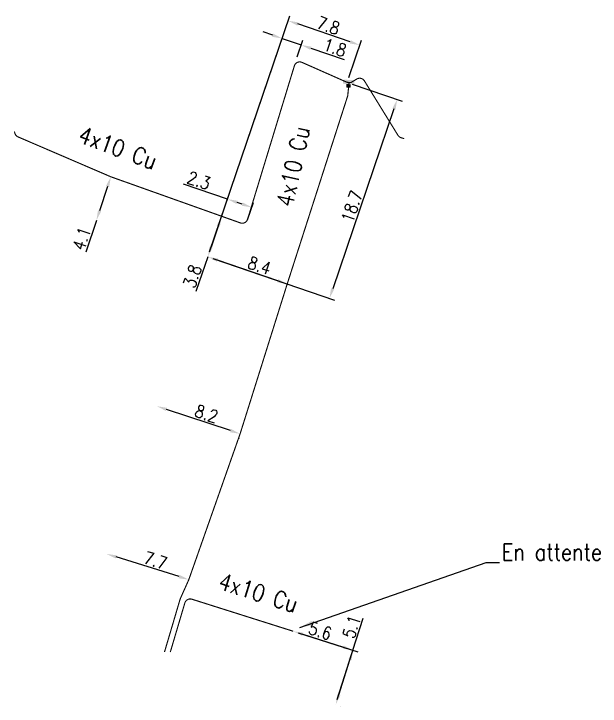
# Model space of a CAD drawing. Header units: millimetres. Extents: x 185116 to 185972, y 126995 to 127892.
# Drawn here: x 185433.7 to 185486.1, y 126995.2 to 127057 of the extents above; entities that cross this region are included whole.
import ezdxf
from ezdxf.enums import TextEntityAlignment as Align

# ---------------------------------------------------------------- set-up
doc = ezdxf.new("R2010")
doc.units = ezdxf.units.MM
doc.header["$PDMODE"] = 34
doc.linetypes.add('E_ST_Cu', pattern=[2000, 1000, 1000])
doc.layers.get('0').update_dxf_attribs({"linetype": 'CONTINUOUS'})
doc.layers.get('Defpoints').update_dxf_attribs({"linetype": 'CONTINUOUS'})
doc.layers.add('E_110', color=1, linetype='CONTINUOUS')
doc.layers.add('E_300', color=7, linetype='CONTINUOUS')
doc.styles.add('M_ROMANS', font='ROMANS.shx', dxfattribs={"width": 0.75})
doc.styles.get("Standard").update_dxf_attribs({"font": 'romans.shx', "width": 0.85})
doc.dimstyles.get("Standard").update_dxf_attribs({"dimtxt": 1.5, "dimasz": 1.2, "dimexe": 0.625, "dimexo": 0.625, "dimgap": 0.25, "dimtad": 1, "dimdec": 1, "dimzin": 0, "dimdsep": 46, "dimtxsty": 'Standard', "dimcen": -0.5, "dimadec": 0, "dimazin": 0, "dimtfac": 1, "dimtdec": 1, "dimtmove": 0, "dimatfit": 3, "dimfxl": 0, "dimtolj": 1, "dimtzin": 0, "dimarcsym": 0})

# ---------------------------------------------------------------- blocks, each defined once
blk = doc.blocks.new('*D21')
at = {"layer": 'Defpoints', "color": 0, "linetype": 'Continuous', "transparency": 16777216}
for p in [(185442.329, 127042.458), (185441.045, 127038.564), (185441.045, 127038.564)]:
    blk.add_point(p, dxfattribs=at)
at = {"layer": 'E_110', "color": 0, "linetype": 'Continuous', "lineweight": -2, "transparency": 16777216}
for p, q in [((185442.047, 127041.603), (185441.327, 127039.419)), ((185441.045, 127038.564), (185440.104, 127035.71))]:
    blk.add_line(p, q, dxfattribs=at)
at = {"layer": 'E_110', "color": 0, "linetype": 'Continuous', "transparency": 16777216}
for points in [[(185441.905, 127041.65), (185442.189, 127041.556), (185442.329, 127042.458)], [(185441.184, 127039.466), (185441.469, 127039.372), (185441.045, 127038.564)]]:
    blk.add_solid(points, dxfattribs=at)
at = {"layer": 'E_110', "color": 0, "linetype": 'Continuous', "transparency": 16777216, "insert": (185439.721, 127036.944), "char_height": 1.125, "attachment_point": 5, "rotation": 71.75228}
blk.add_mtext('\\A1;4.1', dxfattribs=at)
blk = doc.blocks.new('*D22')
at = {"layer": 'Defpoints', "color": 0, "linetype": 'Continuous', "transparency": 16777216}
for p in [(185452.228, 127038.902), (185451.002, 127035.305), (185451.002, 127035.305)]:
    blk.add_point(p, dxfattribs=at)
at = {"layer": 'E_110', "color": 0, "linetype": 'Continuous', "lineweight": -2, "transparency": 16777216}
for p, q in [((185451.938, 127038.05), (185451.292, 127036.157)), ((185451.002, 127035.305), (185449.944, 127032.202))]:
    blk.add_line(p, q, dxfattribs=at)
at = {"layer": 'E_110', "color": 0, "linetype": 'Continuous', "transparency": 16777216}
for points in [[(185451.796, 127038.098), (185452.08, 127038.001), (185452.228, 127038.902)], [(185451.15, 127036.205), (185451.434, 127036.108), (185451.002, 127035.305)]]:
    blk.add_solid(points, dxfattribs=at)
at = {"layer": 'E_110', "color": 0, "linetype": 'Continuous', "transparency": 16777216, "insert": (185449.618, 127033.569), "char_height": 1.125, "attachment_point": 5, "rotation": 71.17564}
blk.add_mtext('\\A1;3.8', dxfattribs=at)
blk = doc.blocks.new('*D23')
at = {"layer": 'Defpoints', "color": 0, "linetype": 'Continuous', "transparency": 16777216}
for p in [(185458.192, 127056.397), (185463.46, 127050.891), (185451.002, 127035.305)]:
    blk.add_point(p, dxfattribs=at)
at = {"layer": 'E_110', "color": 0, "linetype": 'Continuous', "lineweight": -2, "transparency": 16777216}
for p, q in [((185451.153, 127035.749), (185458.344, 127056.841)), ((185463.742, 127054.506), (185459.044, 127056.107)), ((185463.612, 127051.335), (185464.745, 127054.659))]:
    blk.add_line(p, q, dxfattribs=at)
at = {"layer": 'E_110', "color": 0, "linetype": 'Continuous', "transparency": 16777216}
for points in [[(185459.093, 127056.249), (185458.996, 127055.965), (185458.192, 127056.397)], [(185463.79, 127054.648), (185463.693, 127054.364), (185464.594, 127054.215)]]:
    blk.add_solid(points, dxfattribs=at)
at = {"layer": 'E_110', "color": 0, "linetype": 'Continuous', "transparency": 16777216, "insert": (185461.773, 127055.969), "char_height": 1.125, "attachment_point": 5, "rotation": 341.17564}
blk.add_mtext('\\A1;7.8', dxfattribs=at)
blk = doc.blocks.new('*D24')
at = {"layer": 'Defpoints', "color": 0, "linetype": 'Continuous', "transparency": 16777216}
for p in [(185463.46, 127050.891), (185451.002, 127035.305), (185461.874, 127031.599)]:
    blk.add_point(p, dxfattribs=at)
at = {"layer": 'E_110', "color": 0, "linetype": 'Continuous', "lineweight": -2, "transparency": 16777216}
for p, q in [((185463.904, 127050.74), (185468.375, 127049.215)), ((185467.641, 127048.515), (185462.165, 127032.45)), ((185451.446, 127035.154), (185462.318, 127031.447))]:
    blk.add_line(p, q, dxfattribs=at)
at = {"layer": 'E_110', "color": 0, "linetype": 'Continuous', "transparency": 16777216}
for points in [[(185467.499, 127048.563), (185467.783, 127048.466), (185467.932, 127049.367)], [(185462.023, 127032.499), (185462.307, 127032.402), (185461.874, 127031.599)]]:
    blk.add_solid(points, dxfattribs=at)
at = {"layer": 'E_110', "color": 0, "linetype": 'Continuous', "transparency": 16777216, "insert": (185463.885, 127039.821), "char_height": 1.125, "attachment_point": 5, "rotation": 71.17564}
blk.add_mtext('\\A1;18.7', dxfattribs=at)
blk = doc.blocks.new('*D25')
at = {"layer": 'Defpoints', "color": 0, "linetype": 'Continuous', "transparency": 16777216}
for p in [(185457.652, 127054.812), (185458.842, 127052.724), (185451.002, 127035.305)]:
    blk.add_point(p, dxfattribs=at)
at = {"layer": 'E_110', "color": 0, "linetype": 'Continuous', "lineweight": -2, "transparency": 16777216}
for p, q in [((185451.153, 127035.749), (185457.803, 127055.255)), ((185456.8, 127055.102), (185455.948, 127055.393)), ((185457.652, 127054.812), (185459.356, 127054.231)), ((185458.993, 127053.168), (185459.507, 127054.675)), ((185460.207, 127053.941), (185463.181, 127052.927))]:
    blk.add_line(p, q, dxfattribs=at)
at = {"layer": 'E_110', "color": 0, "linetype": 'Continuous', "transparency": 16777216}
for points in [[(185456.848, 127055.244), (185456.752, 127054.96), (185457.652, 127054.812)], [(185460.256, 127054.082), (185460.159, 127053.799), (185459.356, 127054.231)]]:
    blk.add_solid(points, dxfattribs=at)
at = {"layer": 'E_110', "color": 0, "linetype": 'Continuous', "transparency": 16777216, "insert": (185462.362, 127053.998), "char_height": 1.125, "attachment_point": 5, "rotation": 341.17564}
blk.add_mtext('\\A1;1.8', dxfattribs=at)
blk = doc.blocks.new('*D26')
at = {"layer": 'Defpoints', "color": 0, "linetype": 'Continuous', "transparency": 16777216}
for p in [(185452.76, 127040.462), (185454.405, 127038.16), (185451.002, 127035.305)]:
    blk.add_point(p, dxfattribs=at)
at = {"layer": 'E_110', "color": 0, "linetype": 'Continuous', "lineweight": -2, "transparency": 16777216}
for p, q in [((185452.76, 127040.462), (185448.835, 127041.801)), ((185451.153, 127035.749), (185452.911, 127040.906)), ((185454.085, 127040.011), (185453.612, 127040.172)), ((185454.556, 127038.603), (185455.088, 127040.164))]:
    blk.add_line(p, q, dxfattribs=at)
at = {"layer": 'E_110', "color": 0, "linetype": 'Continuous', "transparency": 16777216}
for points in [[(185453.66, 127040.314), (185453.564, 127040.03), (185452.76, 127040.462)], [(185454.134, 127040.153), (185454.037, 127039.869), (185454.937, 127039.72)]]:
    blk.add_solid(points, dxfattribs=at)
at = {"layer": 'E_110', "color": 0, "linetype": 'Continuous', "transparency": 16777216, "insert": (185450.202, 127042.127), "char_height": 1.125, "attachment_point": 5, "rotation": 341.17564}
blk.add_mtext('\\A1;2.3', dxfattribs=at)
blk = doc.blocks.new('*D27')
at = {"layer": 'Defpoints', "color": 0, "linetype": 'Continuous', "transparency": 16777216}
for p in [(185451.002, 127035.305), (185451.002, 127035.305), (185458.101, 127032.885)]:
    blk.add_point(p, dxfattribs=at)
at = {"layer": 'E_110', "color": 0, "linetype": 'Continuous', "lineweight": -2, "transparency": 16777216}
blk.add_line((185457.249, 127033.175), (185451.854, 127035.015), dxfattribs=at)
at = {"layer": 'E_110', "color": 0, "linetype": 'Continuous', "transparency": 16777216}
for points in [[(185451.902, 127035.157), (185451.805, 127034.873), (185451.002, 127035.305)], [(185457.297, 127033.317), (185457.201, 127033.033), (185458.101, 127032.885)]]:
    blk.add_solid(points, dxfattribs=at)
at = {"layer": 'E_110', "color": 0, "linetype": 'Continuous', "transparency": 16777216, "insert": (185455.621, 127034.523), "char_height": 1.125, "attachment_point": 5, "rotation": 341.17564}
blk.add_mtext('\\A1;8.4', dxfattribs=at)
blk = doc.blocks.new('*D28')
at = {"layer": 'Defpoints', "color": 0, "linetype": 'Continuous', "transparency": 16777216}
for p in [(185446.453, 127021.961), (185446.453, 127021.961), (185453.909, 127019.554)]:
    blk.add_point(p, dxfattribs=at)
at = {"layer": 'E_110', "color": 0, "linetype": 'Continuous', "lineweight": -2, "transparency": 16777216}
for p, q in [((185453.036, 127019.78), (185447.307, 127021.678)), ((185453.762, 127019.109), (185453.743, 127019.052))]:
    blk.add_line(p, q, dxfattribs=at)
at = {"layer": 'E_110', "color": 0, "linetype": 'Continuous', "transparency": 16777216}
for points in [[(185447.354, 127021.82), (185447.26, 127021.536), (185446.453, 127021.961)], [(185453.083, 127019.922), (185452.989, 127019.637), (185453.89, 127019.497)]]:
    blk.add_solid(points, dxfattribs=at)
at = {"layer": 'E_110', "color": 0, "linetype": 'Continuous', "transparency": 16777216, "insert": (185450.879, 127021.284), "char_height": 1.125, "attachment_point": 5, "rotation": 341.66661}
blk.add_mtext('\\A1;8.2', dxfattribs=at)
blk = doc.blocks.new('*D29')
at = {"layer": 'Defpoints', "color": 0, "linetype": 'Continuous', "transparency": 16777216}
for p in [(185441.954, 127008.765), (185441.954, 127008.765), (185449.302, 127006.466)]:
    blk.add_point(p, dxfattribs=at)
at = {"layer": 'E_110', "color": 0, "linetype": 'Continuous', "lineweight": -2, "transparency": 16777216}
blk.add_line((185448.443, 127006.735), (185442.812, 127008.497), dxfattribs=at)
at = {"layer": 'E_110', "color": 0, "linetype": 'Continuous', "transparency": 16777216}
for points in [[(185442.857, 127008.64), (185442.768, 127008.354), (185441.954, 127008.765)], [(185448.488, 127006.878), (185448.398, 127006.592), (185449.302, 127006.466)]]:
    blk.add_solid(points, dxfattribs=at)
at = {"layer": 'E_110', "color": 0, "linetype": 'Continuous', "transparency": 16777216, "insert": (185446.315, 127008.186), "char_height": 1.125, "attachment_point": 5, "rotation": 342.62419}
blk.add_mtext('\\A1;7.7', dxfattribs=at)
blk = doc.blocks.new('E_300_01')
at = {"color": 0, "linetype": 'Continuous'}
for points in [[(-0.375, 1.375), (0.375, 1.375), (-0.375, 0.75), (0.375, 0.75)], [(-1, 0.75), (-1, 0), (1, 0.75), (1, 0)]]:
    blk.add_solid(points, dxfattribs=at)
at = {"color": 0, "linetype": 'Continuous', "style": 'M_ROMANS', "width": 0.75, "flags": 3}
for tag, p in [('DEF_LEG', (0, -4.25)), ('DEF_COUP', (0, -6.75)), ('DEF_TYPE', (0, -9.25))]:
    blk.add_attdef(tag, text='', height=1.2, dxfattribs=at).set_placement(p, align=Align.MIDDLE)
blk = doc.blocks.new('*D30')
at = {"layer": 'Defpoints', "color": 0, "linetype": 'Continuous', "transparency": 16777216}
for p in [(185458.636, 127001.858), (185462.439, 126995.308), (185462.439, 126995.308)]:
    blk.add_point(p, dxfattribs=at)
at = {"layer": 'E_110', "color": 0, "linetype": 'Continuous', "lineweight": -2, "transparency": 16777216}
for p, q in [((185463.976, 127000.171), (185464.881, 127003.037)), ((185459.083, 127001.717), (185464.423, 127000.03)), ((185462.71, 126996.166), (185463.705, 126999.313)), ((185462.886, 126995.167), (185462.886, 126995.167))]:
    blk.add_line(p, q, dxfattribs=at)
at = {"layer": 'E_110', "color": 0, "linetype": 'Continuous', "transparency": 16777216}
for points in [[(185463.562, 126999.358), (185463.848, 126999.268), (185463.976, 127000.171)], [(185462.567, 126996.211), (185462.853, 126996.121), (185462.439, 126995.308)]]:
    blk.add_solid(points, dxfattribs=at)
at = {"layer": 'E_110', "color": 0, "linetype": 'Continuous', "transparency": 16777216, "insert": (185463.849, 127002.259), "char_height": 1.125, "attachment_point": 5, "rotation": 72.46245}
blk.add_mtext('\\A1;5.1', dxfattribs=at)
blk = doc.blocks.new('*D31')
at = {"layer": 'Defpoints', "color": 0, "linetype": 'Continuous', "transparency": 16777216}
for p in [(185458.636, 127001.858), (185463.976, 127000.171), (185462.439, 126995.308)]:
    blk.add_point(p, dxfattribs=at)
at = {"layer": 'E_110', "color": 0, "linetype": 'Continuous', "lineweight": -2, "transparency": 16777216}
for p, q in [((185459.494, 127001.587), (185463.118, 127000.442)), ((185462.58, 126995.755), (185464.117, 127000.618))]:
    blk.add_line(p, q, dxfattribs=at)
at = {"layer": 'E_110', "color": 0, "linetype": 'Continuous', "transparency": 16777216}
for points in [[(185459.539, 127001.73), (185459.449, 127001.444), (185458.636, 127001.858)], [(185463.163, 127000.585), (185463.072, 127000.299), (185463.976, 127000.171)]]:
    blk.add_solid(points, dxfattribs=at)
at = {"layer": 'E_110', "color": 0, "linetype": 'Continuous', "transparency": 16777216, "insert": (185461.044, 127001.884), "char_height": 1.125, "attachment_point": 5, "rotation": 342.46245}
blk.add_mtext('\\A1;5.6', dxfattribs=at)

msp = doc.modelspace()

# ---------------------------------------------------------------- linework, layer by layer
at = {"layer": 'E_110', "linetype": 'E_ST_Cu', "const_width": 0.1, "flags": 128}
for points in [[(185433.711, 127046.502), (185433.752, 127046.349, 0.229704), (185434.037, 127046.019), (185442.329, 127042.458), (185453.912, 127038.335, 0.427702), (185454.558, 127038.66), (185458.739, 127052.365, -0.449792), (185459.419, 127052.677), (185463.46, 127050.891), (185463.809, 127050.883), (185464.152, 127051.087), (185464.322, 127051.189, -0.409734), (185465.004, 127051.022), (185468.003, 127046.161, 0.183123), (185468.284, 127045.945), (185468.554, 127045.864)], [(185447.128, 127000), (185448.52, 127004.702, -0.033054), (185448.542, 127004.764), (185449.302, 127006.466), (185453.89, 127019.497), (185458.101, 127032.885), (185463.507, 127049.681), (185463.635, 127050.887)], [(185458.636, 127001.858), (185449.578, 127004.721, 0.419621), (185448.948, 127004.386), (185447.65, 127000)]]:
    msp.add_lwpolyline(points, format="xyb", dxfattribs=at)

# ---------------------------------------------------------------- block references
at = {"layer": 'E_300', "xscale": 0.5, "yscale": 0.5, "zscale": 0.5, "rotation": 176.399223448334}
msp.add_blockref('E_300_01', (185463.612, 127051.109), dxfattribs=at)

# ---------------------------------------------------------------- texts
at = {"layer": 'E_110', "linetype": 'Continuous', "width": 0.85}
for rotation, p in [(339.6315, (185442.972, 127045.037)), (77.56442, (185458.626, 127043.376)), (342.42997, (185455.526, 127005.3))]:
    msp.add_text('4x10 Cu', height=1.5, rotation=rotation, dxfattribs=at).set_placement(p, align=Align.MIDDLE)
at = {"layer": 'E_110', "linetype": 'Continuous', "insert": (185477.28, 127008.927), "char_height": 1.5, "attachment_point": 4}
msp.add_mtext('\\A1;En attente', dxfattribs=at)

# ---------------------------------------------------------------- dimensions: what is measured, and where the dimension line sits
at = {"layer": 'E_110', "linetype": 'Continuous'}
for base, p1, p2, angle, text, picture, middle in [((185458.192, 127056.397), (185463.46, 127050.891), (185451.002, 127035.305), 341.17564, '7.8', '*D23', (185461.531, 127055.259)), ((185461.874, 127031.599), (185463.46, 127050.891), (185451.002, 127035.305), 71.17564, '18.7', '*D24', (185464.595, 127039.579)), ((185451.002, 127035.305), (185458.101, 127032.885), (185451.002, 127035.305), 341.17564, '8.4', '*D27', (185455.379, 127033.813)), ((185446.453, 127021.961), (185453.909, 127019.554), (185446.453, 127021.961), 341.66661, '8.2', '*D28', (185450.643, 127020.572))]:
    dim = msp.add_linear_dim(base=base, p1=p1, p2=p2, angle=angle, text=text, dimstyle='Standard', override={"dimscale": 0.75}, dxfattribs=at)
    dim.commit()
    dim.dimension.update_dxf_attribs({"geometry": picture, "text_midpoint": middle, "dimtype": 160})
for base, p1, p2, angle, picture, middle in [((185457.652, 127054.812), (185458.842, 127052.724), (185451.002, 127035.305), 341.17564, '*D25', (185462.12, 127053.288)), ((185452.76, 127040.462), (185454.405, 127038.16), (185451.002, 127035.305), 341.17564, '*D26', (185449.96, 127041.417)), ((185441.045, 127038.564), (185442.329, 127042.458), (185441.045, 127038.564), 71.75228, '*D21', (185440.434, 127036.71)), ((185451.002, 127035.305), (185452.228, 127038.902), (185451.002, 127035.305), 71.17564, '*D22', (185450.328, 127033.327)), ((185441.954, 127008.765), (185449.302, 127006.466), (185441.954, 127008.765), 342.62419, '*D29', (185446.091, 127007.471)), ((185462.439, 126995.308), (185458.636, 127001.858), (185462.439, 126995.308), 72.46245, '*D30', (185464.564, 127002.033)), ((185463.976, 127000.171), (185458.636, 127001.858), (185462.439, 126995.308), 162.46245, '*D31', (185460.818, 127001.169))]:
    dim = msp.add_linear_dim(base=base, p1=p1, p2=p2, angle=angle, dimstyle='Standard', override={"dimscale": 0.75}, dxfattribs=at)
    dim.commit()
    dim.dimension.update_dxf_attribs({"geometry": picture, "text_midpoint": middle, "dimtype": 160})

# ---------------------------------------------------------------- leaders
msp.add_leader([(185459.216, 127002.196), (185475.893, 127007.99), (185477.093, 127007.99)], dimstyle='Standard', dxfattribs=at)

doc.saveas('drawing.dxf')
